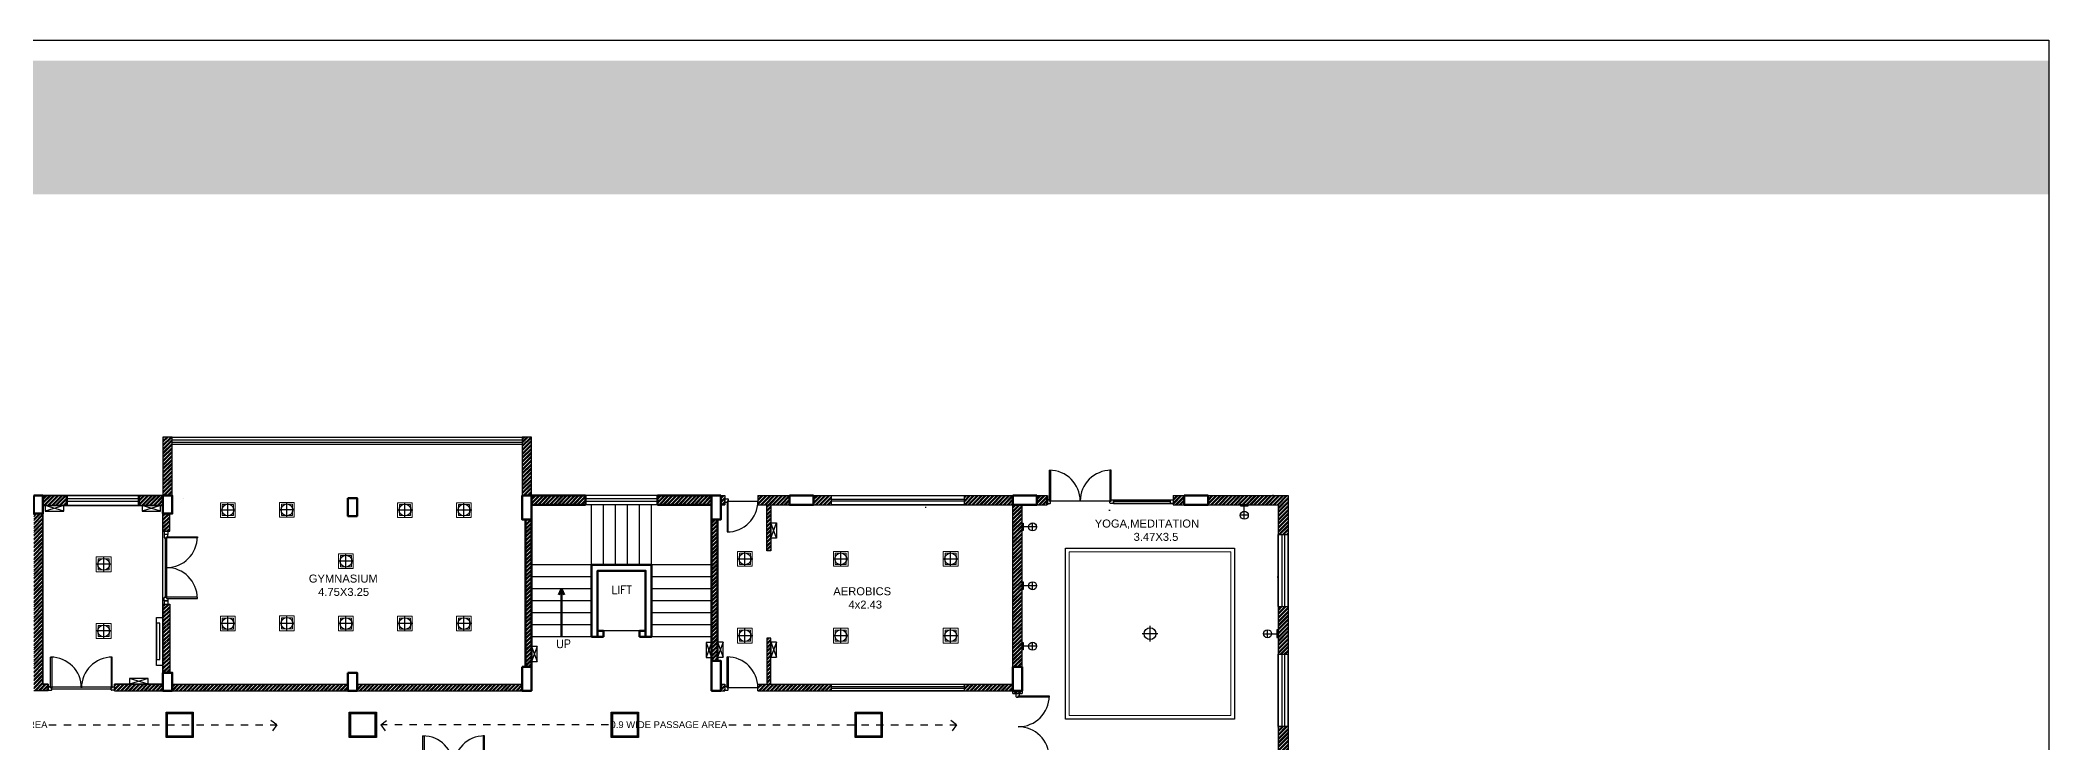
# Model space of a CAD drawing. Header units: millimetres. Extents: x 1521 to 3683, y 1649 to 3322.
# Drawn here: x 2021.32 to 2048.55, y 1667.69 to 1677.22 of the extents above; entities that cross this region are included whole.
import ezdxf
from ezdxf.enums import TextEntityAlignment as Align

# ---------------------------------------------------------------- set-up
doc = ezdxf.new("R2010")
doc.units = ezdxf.units.MM
doc.header["$LTSCALE"] = 0.1
doc.linetypes.add('DASHED2', pattern=[0.375, 0.25, -0.125])
doc.layers.add('4', color=6, linetype='Continuous')
doc.layers.add('electrical', color=1, linetype='Continuous')
for name, color, linetype, lineweight in [('Ceiling', 5, 'Continuous', 13), ('COL', 1, 'Continuous', 50), ('WALL', 7, 'Continuous', 50), ('WIN', 8, 'Continuous', 25)]:
    doc.layers.add(name, color=color, linetype=linetype, lineweight=lineweight)
doc.styles.add('style3', font='simplex.shx')
doc.styles.add('WORKING', font='ARIALN.TTF')
pattern_1 = [(45, (1372.368676, 807.466503), (-0.0265249055, 0.0265249055), []), (45, (1372.368676, 807.48526), (-0.0265249055, 0.0265249055), [])]

# ---------------------------------------------------------------- blocks, each defined once
blk = doc.blocks.new('A$C3F6A36EA')
h = blk.add_hatch(color=10)
h.set_gradient(color1=(22, 110, 12), color2=(129, 189, 10), tint=0.46)
h.paths.add_polyline_path([(-44.213, 20.41), (-3.313, 20.41), (-3.313, 22.222), (-44.213, 22.222)])
at = {"color": 0}
blk.add_lwpolyline([(-44.213, 22.5), (-3.313, 22.5), (-3.313, -5.276), (-44.213, -5.276)], close=True, dxfattribs=at)

msp = doc.modelspace()

# ---------------------------------------------------------------- hatches: boundary and pattern name
h = msp.add_hatch()
h.set_pattern_fill('STEEL', color=256, scale=0.011815, style=0)
h.set_pattern_definition(pattern_1)
h.paths.add_polyline_path([(2023.106, 1671.7347), (2023.106, 1671.8345), (2022.9812, 1671.8345), (2022.9812, 1671.0414), (2023.106, 1671.0414)])
h = msp.add_hatch()
h.set_pattern_fill('STEEL', color=256, scale=0.011815, style=0)
h.set_pattern_definition(pattern_1)
h.paths.add_polyline_path([(2027.9766, 1671.8345), (2027.8519, 1671.8345), (2027.8519, 1671.7347), (2027.8519, 1671.0414), (2027.9766, 1671.0414)])
h.paths.add_polyline_path([(2028.7088, 1671.0414), (2027.9766, 1671.0414), (2027.9766, 1670.9166), (2028.7088, 1670.9166)])
h.paths.add_polyline_path([(2027.9766, 1670.7159), (2027.8953, 1670.7159), (2027.8953, 1670.4267), (2027.8953, 1668.7199), (2027.9766, 1668.7199)])
h.paths.add_polyline_path([(2027.8519, 1668.4831), (2025.6118, 1668.4831), (2025.6118, 1668.3945), (2027.8519, 1668.3945)])
h.paths.add_polyline_path([(2025.487, 1668.4831), (2023.106, 1668.4831), (2023.106, 1668.3945), (2025.487, 1668.3945)])
h = msp.add_hatch()
h.set_pattern_fill('STEEL', color=256, scale=0.011815, style=0)
h.set_pattern_definition(pattern_1)
h.paths.add_polyline_path([(2021.2293, 1670.7973), (2021.354, 1670.7973), (2021.354, 1668.4831), (2021.2293, 1668.4831)])
h.paths.add_polyline_path([(2021.2293, 1668.4831), (2021.4256, 1668.4831), (2021.4256, 1668.3945), (2021.2293, 1668.3945)])
h = msp.add_hatch()
h.set_pattern_fill('STEEL', color=256, scale=0.011815, style=0)
h.set_pattern_definition(pattern_1)
h.paths.add_polyline_path([(2021.6774, 1671.0414), (2021.354, 1671.0414), (2021.354, 1670.9055), (2021.6013, 1670.9055), (2021.6774, 1670.9055)])
h.paths.add_polyline_path([(2022.9812, 1671.0414), (2022.6537, 1671.0414), (2022.6537, 1670.9055), (2022.9812, 1670.9055)])
h = msp.add_hatch()
h.set_pattern_fill('STEEL', color=256, scale=0.011815, style=0)
h.set_pattern_definition(pattern_1)
h.paths.add_polyline_path([(2023.0718, 1670.7973), (2022.9812, 1670.7973), (2022.9812, 1670.5582), (2023.0718, 1670.5582)])
h = msp.add_hatch()
h.set_pattern_fill('STEEL', color=256, scale=0.011815, style=0)
h.set_pattern_definition(pattern_1)
h.paths.add_polyline_path([(2030.5956, 1671.0414), (2030.5421, 1671.0414), (2030.5421, 1670.9166), (2030.5956, 1670.9166)])
h.paths.add_polyline_path([(2030.4987, 1670.7159), (2030.4174, 1670.7159), (2030.4174, 1669.9403), (2030.4174, 1668.8013), (2030.4987, 1668.8013)])
h.paths.add_polyline_path([(2030.4174, 1671.0414), (2029.6851, 1671.0414), (2029.6851, 1670.9166), (2030.4174, 1670.9166)])
h.paths.add_polyline_path([(2031.475, 1671.0414), (2031.0456, 1671.0414), (2031.0456, 1670.9166), (2031.475, 1670.9166)])
h.paths.add_polyline_path([(2032.0418, 1671.0414), (2031.8005, 1671.0414), (2031.8005, 1670.9166), (2032.0418, 1670.9166)])
h.paths.add_polyline_path([(2034.5016, 1671.0414), (2033.8396, 1671.0414), (2033.8396, 1670.9166), (2034.5016, 1670.9166)])
h.paths.add_polyline_path([(2034.9651, 1671.0414), (2034.827, 1671.0414), (2034.827, 1670.9166), (2034.9651, 1670.9166)])
h.paths.add_polyline_path([(2036.823, 1671.0414), (2036.6752, 1671.0414), (2036.6752, 1670.9166), (2036.823, 1670.9166)])
h.paths.add_polyline_path([(2038.2332, 1671.0414), (2037.8417, 1671.0414), (2037.1484, 1671.0414), (2037.1484, 1670.9166), (2038.0973, 1670.9166), (2038.0973, 1670.5122), (2038.2332, 1670.5122)])
h.paths.add_polyline_path([(2034.6263, 1670.9166), (2034.5016, 1670.9166), (2034.5016, 1668.7199), (2034.6263, 1668.7199)])
h.paths.add_polyline_path([(2034.5016, 1668.4831), (2033.8396, 1668.4831), (2033.8396, 1668.3945), (2034.5016, 1668.3945)])
h.paths.add_polyline_path([(2034.6263, 1668.3945), (2034.5016, 1668.3945), (2034.5016, 1668.3561), (2034.6263, 1668.3561)])
h.paths.add_polyline_path([(2032.0418, 1668.4831), (2031.0456, 1668.4831), (2031.0456, 1668.3945), (2032.0418, 1668.3945)])
h.paths.add_polyline_path([(2030.5956, 1668.4831), (2030.5421, 1668.4831), (2030.5421, 1668.3945), (2030.5956, 1668.3945)])
h = msp.add_hatch()
h.set_pattern_fill('STEEL', color=256, scale=0.011815, style=0)
h.set_pattern_definition(pattern_1)
h.paths.add_polyline_path([(2031.2207, 1670.2924), (2031.1671, 1670.2924), (2031.1671, 1670.9166), (2031.2207, 1670.9166)])
h = msp.add_hatch()
h.set_pattern_fill('AR-SAND', color=256, scale=0.059074, angle=45, style=0)
h.set_pattern_definition([(82.5, (1097.7802, 958.43), (-2.1111885, 1.977517), [0, -2.2807224, 0, -2.550808, 0, -2.4382723]), (52.5, (1097.7802, 958.43), (-1.11656, 4.872013), [0, -1.2303897, 0, -2.055651, 0, -0.7877495]), (12.5, (1096.4752, 957.125), (3.298091, 3.3100975), [0, -0.7502376, 0, -2.7008554, 0, -3.526117]), (2.5, (1096.475, 957.125), (2.258281, 4.1207), [0, -0.375119, 0, -1.770561, 0, -2.0256416])])
h.paths.add_polyline_path([(2035.3071, 1670.5551), (2037.365, 1670.5551), (2037.365, 1667.8053), (2035.3071, 1667.8053)], flags=16)
h.paths.add_polyline_path([(2034.6263, 1670.9166), (2038.0973, 1670.9166), (2038.0973, 1667.4182), (2034.6263, 1667.4182)])
h = msp.add_hatch()
h.set_pattern_fill('STEEL', color=256, scale=0.011815, style=0)
h.set_pattern_definition(pattern_1)
h.paths.add_polyline_path([(2023.0718, 1669.5701), (2022.9812, 1669.5701), (2022.9812, 1668.6386), (2023.0718, 1668.6386)])
h = msp.add_hatch()
h.set_pattern_fill('STEEL', color=256, scale=0.011815, style=0)
h.set_pattern_definition(pattern_1)
h.paths.add_polyline_path([(2038.2332, 1669.5359), (2038.0973, 1669.5359), (2038.0973, 1668.8885), (2038.2332, 1668.8885)])
h.paths.add_polyline_path([(2038.2332, 1667.9122), (2038.0973, 1667.9122), (2038.0973, 1667.4182), (2037.1484, 1667.4182), (2037.1484, 1667.2934), (2038.2332, 1667.2934)])
h.paths.add_polyline_path([(2036.7416, 1667.4182), (2034.827, 1667.4182), (2034.827, 1667.2934), (2035.8863, 1667.2934), (2036.6167, 1667.2934), (2036.7416, 1667.2934)])
h.paths.add_polyline_path([(2034.6263, 1667.2934), (2034.5016, 1667.2934), (2034.5016, 1667.1915), (2034.6263, 1667.1915)])
h.paths.add_polyline_path([(2034.6263, 1667.4561), (2034.5016, 1667.4561), (2034.5016, 1667.4182), (2034.6263, 1667.4182)])
h.paths.add_polyline_path([(2037.1484, 1667.2934), (2037.0126, 1667.2934), (2037.0126, 1666.5684), (2037.1484, 1666.5684)])
h.paths.add_polyline_path([(2037.1484, 1666.2415), (2037.0126, 1666.2415), (2037.0126, 1666.2006), (2037.0126, 1665.979), (2037.1484, 1665.979)])
h.paths.add_polyline_path([(2037.0126, 1666.2006), (2036.6596, 1666.2006), (2036.6597, 1666.1557), (2036.6596, 1666.1557), (2036.6596, 1666.112), (2037.0126, 1666.112)])
h.paths.add_polyline_path([(2036.2103, 1666.1815), (2036.2104, 1666.1815), (2036.2103, 1666.2006), (2036.0378, 1666.2006), (2036.0378, 1665.5212), (2036.1265, 1665.5212), (2036.1265, 1666.112), (2036.2103, 1666.112)])
h.paths.add_polyline_path([(2034.6263, 1666.7093), (2034.568, 1666.7093), (2034.5016, 1666.7093), (2034.5016, 1665.0046), (2034.6263, 1665.0046), (2034.6263, 1665.0514)])
h.paths.add_polyline_path([(2037.0126, 1665.5212), (2036.1265, 1665.5212), (2034.6263, 1665.5212), (2034.6263, 1665.4326), (2037.0126, 1665.4326)])
h = msp.add_hatch()
h.set_pattern_fill('STEEL', color=256, scale=0.011815, style=0)
h.set_pattern_definition(pattern_1)
h.paths.add_polyline_path([(2031.2207, 1669.1073), (2031.1671, 1669.1073), (2031.1671, 1668.4831), (2031.2207, 1668.4831)])
h = msp.add_hatch()
h.set_pattern_fill('STEEL', color=256, scale=0.011815, style=0)
h.set_pattern_definition(pattern_1)
h.paths.add_polyline_path([(2022.9812, 1668.4831), (2022.3256, 1668.4831), (2022.3256, 1668.3945), (2022.9812, 1668.3945)])

# ---------------------------------------------------------------- linework, layer by layer
for p, q in [((2023.106, 1671.7962), (2027.8519, 1671.7962)), ((2023.106, 1671.7657), (2027.8519, 1671.7657)), ((2021.354, 1670.7973), (2021.2293, 1670.7973)), ((2021.354, 1670.7973), (2021.2293, 1670.7973)), ((2021.354, 1671.0414), (2023.106, 1671.0414)), ((2021.354, 1670.9055), (2022.9812, 1670.9055)), ((2021.354, 1670.9055), (2021.354, 1668.6654)), ((2021.354, 1668.4831), (2021.354, 1670.7973)), ((2022.9812, 1670.5582), (2022.9812, 1670.7973)), ((2023.0718, 1670.5582), (2023.0718, 1670.7973)), ((2030.5421, 1671.0414), (2030.5956, 1671.0414)), ((2030.5421, 1670.9166), (2030.5956, 1670.9166)), ((2030.5956, 1671.0414), (2030.5956, 1670.9166)), ((2030.6278, 1670.9649), (2030.6438, 1670.9649)), ((2030.6278, 1670.9649), (2030.6278, 1670.9489)), ((2030.6438, 1670.9649), (2031.0456, 1670.9649)), ((2031.0456, 1671.0414), (2031.8005, 1671.0414)), ((2031.0456, 1671.0414), (2031.0456, 1670.9166)), ((2031.0456, 1670.9166), (2034.9651, 1670.9166)), ((2031.8005, 1671.0414), (2034.5016, 1671.0414)), ((2033.3232, 1670.8731), (2033.3232, 1670.8892)), ((2034.5016, 1668.7199), (2034.5016, 1670.9166)), ((2034.6263, 1668.7199), (2034.6263, 1670.9166)), ((2034.827, 1671.0414), (2034.9651, 1671.0414)), ((2034.9972, 1670.9662), (2034.9972, 1670.9823)), ((2034.9972, 1670.9662), (2035.0133, 1670.9662)), ((2035.8329, 1670.9662), (2035.8169, 1670.9662)), ((2035.8329, 1670.9662), (2035.8329, 1670.9823)), ((2035.8651, 1670.9823), (2036.6752, 1670.9823)), ((2035.8651, 1670.9341), (2035.8651, 1670.9823)), ((2035.8651, 1670.9341), (2036.6752, 1670.9341)), ((2036.6752, 1671.0414), (2036.823, 1671.0414)), ((2036.6752, 1671.0414), (2036.6752, 1670.9166)), ((2036.6752, 1670.9166), (2036.823, 1670.9166)), ((2037.1484, 1671.0414), (2038.2332, 1671.0414)), ((2037.1484, 1670.9166), (2038.0973, 1670.9166)), ((2037.8417, 1671.0414), (2038.2332, 1671.0414)), ((2038.0973, 1670.9166), (2038.0973, 1667.4182)), ((2038.2332, 1671.0414), (2038.2332, 1667.2934)), ((2038.2332, 1671.0414), (2038.2332, 1667.2934)), ((2022.9812, 1670.5582), (2023.0718, 1670.5582)), ((2022.9968, 1670.5582), (2022.9968, 1670.5142)), ((2023.045, 1670.5582), (2023.045, 1670.5142)), ((2038.0973, 1670.5122), (2038.2332, 1670.5122)), ((2023.0105, 1670.466), (2023.0105, 1669.6624)), ((2023.0265, 1670.466), (2023.0265, 1669.6624)), ((2023.029, 1670.482), (2023.029, 1670.466)), ((2023.029, 1670.482), (2023.045, 1670.482)), ((2022.9812, 1669.5701), (2022.9812, 1668.6386)), ((2022.9812, 1669.5701), (2023.0718, 1669.5701)), ((2022.9968, 1669.6142), (2022.9968, 1669.5701)), ((2022.9968, 1669.6142), (2023.045, 1669.6142)), ((2023.029, 1669.6463), (2023.045, 1669.6463)), ((2023.045, 1669.6142), (2023.045, 1669.5701)), ((2023.0718, 1669.5701), (2023.0718, 1668.6386)), ((2038.0973, 1669.5359), (2038.2332, 1669.5359)), ((2038.0973, 1668.8885), (2038.2332, 1668.8885)), ((2021.4256, 1668.3945), (2021.2292, 1668.3945)), ((2021.4256, 1668.4831), (2021.354, 1668.4831)), ((2021.4256, 1668.3945), (2021.4256, 1668.4831)), ((2021.4578, 1668.4328), (2021.4578, 1668.4489)), ((2021.4578, 1668.4328), (2021.4739, 1668.4328)), ((2021.4739, 1668.42), (2022.2774, 1668.42)), ((2022.2935, 1668.4328), (2022.2774, 1668.4328)), ((2022.2935, 1668.4328), (2022.2935, 1668.4489)), ((2022.9812, 1668.4831), (2022.3256, 1668.4831)), ((2022.3256, 1668.3945), (2022.3256, 1668.4831)), ((2022.3256, 1668.3945), (2022.9812, 1668.3945)), ((2023.106, 1668.4831), (2025.487, 1668.4831)), ((2023.106, 1668.3945), (2025.487, 1668.3945)), ((2025.6118, 1668.4831), (2027.8519, 1668.4831)), ((2025.6118, 1668.3945), (2027.8519, 1668.3945)), ((2030.5421, 1668.4831), (2030.5956, 1668.4831)), ((2030.5421, 1668.3945), (2030.5956, 1668.3945)), ((2030.5956, 1668.4831), (2030.5956, 1668.3945)), ((2030.6278, 1668.4348), (2030.6278, 1668.4509)), ((2030.6278, 1668.4348), (2030.6438, 1668.4348)), ((2031.0456, 1668.4348), (2030.6438, 1668.4348)), ((2031.0456, 1668.4831), (2034.5016, 1668.4831)), ((2031.0456, 1668.3945), (2031.0456, 1668.4831)), ((2031.0456, 1668.3945), (2034.5016, 1668.3945)), ((2034.5016, 1668.3561), (2034.5016, 1668.3941)), ((2034.5016, 1668.3561), (2034.6263, 1668.3561)), ((2034.6263, 1668.3941), (2034.6263, 1668.3561)), ((2034.5761, 1668.324), (2034.5761, 1668.3079)), ((2034.5761, 1668.324), (2034.5921, 1668.324)), ((2038.0973, 1667.9122), (2038.2332, 1667.9122))]:
    msp.add_line(p, q)
at = {"color": 3}
for p, q in [((2021.5198, 1671.0413), (2021.5198, 1671.0527)), ((2021.9543, 1671.0413), (2021.9543, 1671.0527)), ((2022.3888, 1671.0413), (2022.3888, 1671.0527)), ((2022.8233, 1671.0413), (2022.8233, 1671.0527)), ((2023.0895, 1671.0779), (2023.0895, 1671.078)), ((2028.0373, 1671.0413), (2028.0373, 1671.0527)), ((2028.4718, 1671.0413), (2028.4718, 1671.0527)), ((2028.9063, 1671.0413), (2028.9063, 1671.0527)), ((2029.3408, 1671.0414), (2029.3408, 1671.0527)), ((2029.7753, 1671.0414), (2029.7753, 1671.0527)), ((2030.2098, 1671.0414), (2030.2098, 1671.0527)), ((2038.0309, 1671.0414), (2038.0309, 1671.0527)), ((2023.2578, 1671.0068), (2023.2578, 1671.0069))]:
    msp.add_line(p, q, dxfattribs=at)
at = {"linetype": 'DASHED2'}
for p, q in [((2021.4352, 1667.9323), (2024.5246, 1667.9323)), ((2024.5246, 1667.9323), (2024.4319, 1668.0014)), ((2024.5246, 1667.9323), (2024.455, 1667.8398)), ((2025.9325, 1667.9323), (2026.0252, 1668.0014)), ((2029.0219, 1667.9323), (2025.9325, 1667.9323)), ((2025.9325, 1667.9323), (2026.002, 1667.8398)), ((2030.6497, 1667.9323), (2033.7391, 1667.9323)), ((2033.7391, 1667.9323), (2033.6464, 1668.0014)), ((2033.7391, 1667.9323), (2033.6695, 1667.8398))]:
    msp.add_line(p, q, dxfattribs=at)
for points in [[(2023.106, 1671.8345), (2022.9812, 1671.8345), (2022.9812, 1671.0413), (2023.106, 1671.0413)], [(2023.106, 1671.8345), (2027.8519, 1671.8345), (2027.8519, 1671.7347), (2023.106, 1671.7347)], [(2027.8519, 1671.0414), (2027.9766, 1671.0414), (2027.9766, 1671.8345), (2027.8519, 1671.8345)], [(2035.0133, 1670.9662), (2034.9972, 1670.9662), (2034.9972, 1671.3841), (2035.0133, 1671.3841)], [(2035.8169, 1670.9662), (2035.8329, 1670.9662), (2035.8329, 1671.3841), (2035.8169, 1671.3841)], [(2021.354, 1671.0414), (2023.106, 1671.0414), (2023.106, 1671.0414), (2021.354, 1671.0414)], [(2030.6438, 1670.9649), (2030.6278, 1670.9649), (2030.6278, 1670.5471), (2030.6438, 1670.5471)], [(2031.2207, 1670.2924), (2031.1671, 1670.2924), (2031.1671, 1670.9166), (2031.2207, 1670.9166)], [(2032.0418, 1671.0414), (2033.8396, 1671.0414), (2033.8396, 1670.9166), (2032.0418, 1670.9166)], [(2036.6371, 1670.9823), (2036.6752, 1670.9823), (2036.6752, 1670.9341), (2036.6371, 1670.9341)], [(2023.029, 1670.466), (2023.029, 1670.482), (2023.4468, 1670.482), (2023.4468, 1670.466)], [(2023.029, 1669.6624), (2023.029, 1669.6463), (2023.4468, 1669.6463), (2023.4468, 1669.6624)], [(2022.8934, 1669.3879), (2022.9812, 1669.3879), (2022.9812, 1668.7373), (2022.8934, 1668.7373)], [(2022.9395, 1669.3091), (2022.8934, 1669.3091), (2022.8934, 1668.8178), (2022.9395, 1668.8178)], [(2031.2207, 1669.1073), (2031.1671, 1669.1073), (2031.1671, 1668.4831), (2031.2207, 1668.4831)], [(2021.4739, 1668.4328), (2021.4578, 1668.4328), (2021.4578, 1668.8507), (2021.4739, 1668.8507)], [(2022.2774, 1668.4328), (2022.2935, 1668.4328), (2022.2935, 1668.8507), (2022.2774, 1668.8507)], [(2030.6438, 1668.4348), (2030.6278, 1668.4348), (2030.6278, 1668.8526), (2030.6438, 1668.8526)], [(2032.0418, 1668.4831), (2033.8396, 1668.4831), (2033.8396, 1668.3945), (2032.0418, 1668.3945)], [(2034.5761, 1668.3079), (2034.5761, 1668.324), (2034.9939, 1668.324), (2034.9939, 1668.3079)], [(2026.5197, 1667.3639), (2026.5037, 1667.3639), (2026.5037, 1667.7817), (2026.5197, 1667.7817)], [(2027.3233, 1667.3639), (2027.3394, 1667.3639), (2027.3394, 1667.7817), (2027.3233, 1667.7817)]]:
    msp.add_lwpolyline(points, close=True)
for points in [[(2021.4256, 1668.4489), (2022.3256, 1668.4489), (2022.3256, 1668.4831), (2022.9812, 1668.4831), (2022.9812, 1670.9055), (2021.354, 1670.9055), (2021.354, 1668.4831), (2021.4256, 1668.4831), (2021.4256, 1668.4489)], [(2030.6278, 1670.9489), (2030.5956, 1670.9489), (2030.5956, 1670.9971), (2030.6374, 1670.9971)], [(2030.6438, 1670.9907), (2030.6438, 1670.9649)], [(2034.9972, 1670.9823), (2034.9651, 1670.9823), (2034.9651, 1670.9341), (2035.0069, 1670.9341)], [(2035.0133, 1670.9405), (2035.0133, 1670.9662)], [(2035.8169, 1670.9405), (2035.8169, 1670.9662)], [(2035.8329, 1670.9823), (2035.8651, 1670.9823), (2035.8651, 1670.9341), (2035.8233, 1670.9341)], [(2023.045, 1670.482), (2023.045, 1670.5142), (2022.9968, 1670.5142), (2022.9968, 1670.4724)], [(2023.0032, 1670.466), (2023.029, 1670.466)], [(2023.045, 1669.6463), (2023.045, 1669.6142), (2022.9968, 1669.6142), (2022.9968, 1669.656)], [(2023.0032, 1669.6624), (2023.029, 1669.6624)], [(2021.4578, 1668.4489), (2021.4256, 1668.4489), (2021.4256, 1668.4007), (2021.4674, 1668.4007)], [(2021.4739, 1668.4071), (2021.4739, 1668.4328)], [(2022.2774, 1668.4071), (2022.2774, 1668.4328)], [(2022.2935, 1668.4489), (2022.3256, 1668.4489), (2022.3256, 1668.4007), (2022.2839, 1668.4007)], [(2030.6278, 1668.4509), (2030.5956, 1668.4509), (2030.5956, 1668.4026), (2030.6374, 1668.4026)], [(2030.6438, 1668.4091), (2030.6438, 1668.4348)], [(2034.5921, 1668.324), (2034.5921, 1668.3561), (2034.5439, 1668.3561), (2034.5439, 1668.3143)], [(2034.5503, 1668.3079), (2034.5761, 1668.3079)]]:
    msp.add_lwpolyline(points)
at = {"color": 253}
for points in [[(2032.0418, 1670.9928), (2033.8396, 1670.9928), (2033.8396, 1670.9657), (2032.0418, 1670.9657)], [(2032.0418, 1668.4512), (2033.8396, 1668.4512), (2033.8396, 1668.4241), (2032.0418, 1668.4241)]]:
    msp.add_lwpolyline(points, close=True, dxfattribs=at)
at = {"color": 10}
for points in [[(2023.0233, 1668.1048), (2023.3923, 1668.1048), (2023.3923, 1667.7597), (2023.0233, 1667.7597)], [(2023.0333, 1668.0948), (2023.3823, 1668.0948), (2023.3823, 1667.7697), (2023.0333, 1667.7697)], [(2023.0433, 1668.0848), (2023.3723, 1668.0848), (2023.3723, 1667.7797), (2023.0433, 1667.7797)], [(2025.506, 1668.1048), (2025.8749, 1668.1048), (2025.8749, 1667.7597), (2025.506, 1667.7597)], [(2025.516, 1668.0948), (2025.8649, 1668.0948), (2025.8649, 1667.7697), (2025.516, 1667.7697)], [(2025.526, 1668.0848), (2025.8549, 1668.0848), (2025.8549, 1667.7797), (2025.526, 1667.7797)], [(2029.0579, 1668.1048), (2029.4269, 1668.1048), (2029.4269, 1667.7597), (2029.0579, 1667.7597)], [(2029.0679, 1668.0948), (2029.4169, 1668.0948), (2029.4169, 1667.7697), (2029.0679, 1667.7697)], [(2029.0779, 1668.0848), (2029.4069, 1668.0848), (2029.4069, 1667.7797), (2029.0779, 1667.7797)], [(2032.3621, 1668.1048), (2032.7311, 1668.1048), (2032.7311, 1667.7597), (2032.3621, 1667.7597)], [(2032.3721, 1668.0948), (2032.7211, 1668.0948), (2032.7211, 1667.7697), (2032.3721, 1667.7697)], [(2032.3821, 1668.0848), (2032.7111, 1668.0848), (2032.7111, 1667.7797), (2032.3821, 1667.7797)]]:
    msp.add_lwpolyline(points, close=True, dxfattribs=at)
for centre, radius, start, end in [((2034.9972, 1670.9662), 0.4179, 0, 90), ((2035.8329, 1670.9662), 0.4179, 90, 180), ((2030.6278, 1670.9649), 0.4179, 270, 0), ((2030.6374, 1670.9907), 0.00643, 0, 90), ((2035.0069, 1670.9405), 0.00643, 270, 0), ((2035.8233, 1670.9405), 0.00643, 180, 270), ((2023.0032, 1670.4724), 0.00643, 180, 270), ((2023.029, 1670.482), 0.4179, 270, 0), ((2023.029, 1669.6463), 0.4179, 0, 90), ((2023.0032, 1669.656), 0.00643, 90, 180), ((2021.4578, 1668.4328), 0.4179, 0, 90), ((2022.2935, 1668.4328), 0.4179, 90, 180), ((2030.6278, 1668.4348), 0.4179, 0, 90), ((2021.4674, 1668.4071), 0.00643, 270, 0), ((2022.2839, 1668.4071), 0.00643, 180, 270), ((2030.6374, 1668.4091), 0.00643, 270, 0), ((2034.5503, 1668.3143), 0.00643, 180, 270), ((2034.5761, 1668.324), 0.4179, 270, 0), ((2034.5761, 1667.4883), 0.4179, 0, 90), ((2026.5037, 1667.3639), 0.4179, 0, 90), ((2027.3394, 1667.3639), 0.4179, 90, 180)]:
    msp.add_arc(centre, radius, start, end)
at = {"layer": 'Ceiling'}
for p, q in [((2023.7609, 1670.9443), (2023.9609, 1670.9443)), ((2023.7609, 1670.9443), (2023.7609, 1670.7443)), ((2023.7856, 1670.9193), (2023.9356, 1670.9193)), ((2023.7856, 1670.7693), (2023.7856, 1670.9193)), ((2023.9356, 1670.7693), (2023.9356, 1670.9193)), ((2023.9609, 1670.9443), (2023.9609, 1670.7443)), ((2024.5609, 1670.9472), (2024.7609, 1670.9472)), ((2024.5609, 1670.9472), (2024.5609, 1670.7472)), ((2024.5856, 1670.9222), (2024.7356, 1670.9222)), ((2024.5856, 1670.7722), (2024.5856, 1670.9222)), ((2024.7356, 1670.7722), (2024.7356, 1670.9222)), ((2024.7609, 1670.9472), (2024.7609, 1670.7472)), ((2026.1609, 1670.9443), (2026.3609, 1670.9443)), ((2026.1609, 1670.9443), (2026.1609, 1670.7443)), ((2026.1856, 1670.9193), (2026.3356, 1670.9193)), ((2026.1856, 1670.7693), (2026.1856, 1670.9193)), ((2026.3356, 1670.7693), (2026.3356, 1670.9193)), ((2026.3609, 1670.9443), (2026.3609, 1670.7443)), ((2026.9609, 1670.9443), (2027.1609, 1670.9443)), ((2026.9609, 1670.9443), (2026.9609, 1670.7443)), ((2026.9856, 1670.9193), (2027.1356, 1670.9193)), ((2026.9856, 1670.7693), (2026.9856, 1670.9193)), ((2027.1356, 1670.7693), (2027.1356, 1670.9193)), ((2027.1609, 1670.9443), (2027.1609, 1670.7443)), ((2023.7609, 1670.7443), (2023.9609, 1670.7443)), ((2023.7856, 1670.7693), (2023.9356, 1670.7693)), ((2024.5609, 1670.7472), (2024.7609, 1670.7472)), ((2024.5856, 1670.7722), (2024.7356, 1670.7722)), ((2026.1609, 1670.7443), (2026.3609, 1670.7443)), ((2026.1856, 1670.7693), (2026.3356, 1670.7693)), ((2026.9609, 1670.7443), (2027.1609, 1670.7443)), ((2026.9856, 1670.7693), (2027.1356, 1670.7693)), ((2025.3609, 1670.2515), (2025.5609, 1670.2515)), ((2025.3609, 1670.2515), (2025.3609, 1670.0515)), ((2025.5609, 1670.2515), (2025.5609, 1670.0515)), ((2030.77, 1670.2828), (2030.97, 1670.2828)), ((2030.77, 1670.2828), (2030.77, 1670.0828)), ((2030.7947, 1670.2578), (2030.9447, 1670.2578)), ((2030.7947, 1670.1078), (2030.7947, 1670.2578)), ((2030.9447, 1670.1078), (2030.9447, 1670.2578)), ((2030.97, 1670.2828), (2030.97, 1670.0828)), ((2032.0692, 1670.2828), (2032.2692, 1670.2828)), ((2032.0692, 1670.2828), (2032.0692, 1670.0828)), ((2032.0939, 1670.2578), (2032.2439, 1670.2578)), ((2032.0939, 1670.1078), (2032.0939, 1670.2578)), ((2032.2439, 1670.1078), (2032.2439, 1670.2578)), ((2032.2692, 1670.2828), (2032.2692, 1670.0828)), ((2033.5585, 1670.2828), (2033.7585, 1670.2828)), ((2033.5585, 1670.2828), (2033.5585, 1670.0828)), ((2033.5833, 1670.2578), (2033.7333, 1670.2578)), ((2033.5833, 1670.1078), (2033.5833, 1670.2578)), ((2033.7333, 1670.1078), (2033.7333, 1670.2578)), ((2033.7585, 1670.2828), (2033.7585, 1670.0828)), ((2022.0775, 1670.2089), (2022.2775, 1670.2089)), ((2022.0775, 1670.2089), (2022.0775, 1670.0089)), ((2022.0775, 1670.0089), (2022.2775, 1670.0089)), ((2022.1023, 1670.1839), (2022.2523, 1670.1839)), ((2022.1023, 1670.0339), (2022.1023, 1670.1839)), ((2022.1023, 1670.0339), (2022.2523, 1670.0339)), ((2022.2523, 1670.0339), (2022.2523, 1670.1839)), ((2022.2775, 1670.2089), (2022.2775, 1670.0089)), ((2025.3609, 1670.0515), (2025.5609, 1670.0515)), ((2025.3856, 1670.2265), (2025.5356, 1670.2265)), ((2025.3856, 1670.0765), (2025.3856, 1670.2265)), ((2025.3856, 1670.0765), (2025.5356, 1670.0765)), ((2025.5356, 1670.0765), (2025.5356, 1670.2265)), ((2030.77, 1670.0828), (2030.97, 1670.0828)), ((2030.7947, 1670.1078), (2030.9447, 1670.1078)), ((2032.0692, 1670.0828), (2032.2692, 1670.0828)), ((2032.0939, 1670.1078), (2032.2439, 1670.1078)), ((2033.5585, 1670.0828), (2033.7585, 1670.0828)), ((2033.5833, 1670.1078), (2033.7333, 1670.1078)), ((2022.0775, 1669.3047), (2022.2775, 1669.3047)), ((2022.0775, 1669.3047), (2022.0775, 1669.1047)), ((2022.1023, 1669.2797), (2022.2523, 1669.2797)), ((2022.1023, 1669.1297), (2022.1023, 1669.2797)), ((2022.2523, 1669.1297), (2022.2523, 1669.2797)), ((2022.2775, 1669.3047), (2022.2775, 1669.1047)), ((2023.7609, 1669.4051), (2023.9609, 1669.4051)), ((2023.7609, 1669.4051), (2023.7609, 1669.2051)), ((2023.7609, 1669.2051), (2023.9609, 1669.2051)), ((2023.7856, 1669.3801), (2023.9356, 1669.3801)), ((2023.7856, 1669.2301), (2023.7856, 1669.3801)), ((2023.7856, 1669.2301), (2023.9356, 1669.2301)), ((2023.9356, 1669.2301), (2023.9356, 1669.3801)), ((2023.9609, 1669.4051), (2023.9609, 1669.2051)), ((2024.5609, 1669.408), (2024.7609, 1669.408)), ((2024.5609, 1669.408), (2024.5609, 1669.208)), ((2024.5609, 1669.208), (2024.7609, 1669.208)), ((2024.5856, 1669.383), (2024.7356, 1669.383)), ((2024.5856, 1669.233), (2024.5856, 1669.383)), ((2024.5856, 1669.233), (2024.7356, 1669.233)), ((2024.7356, 1669.233), (2024.7356, 1669.383)), ((2024.7609, 1669.408), (2024.7609, 1669.208)), ((2025.3609, 1669.4051), (2025.5609, 1669.4051)), ((2025.3609, 1669.4051), (2025.3609, 1669.2051)), ((2025.3609, 1669.2051), (2025.5609, 1669.2051)), ((2025.3856, 1669.3801), (2025.5356, 1669.3801)), ((2025.3856, 1669.2301), (2025.3856, 1669.3801)), ((2025.3856, 1669.2301), (2025.5356, 1669.2301)), ((2025.5356, 1669.2301), (2025.5356, 1669.3801)), ((2025.5609, 1669.4051), (2025.5609, 1669.2051)), ((2026.1609, 1669.4051), (2026.3609, 1669.4051)), ((2026.1609, 1669.4051), (2026.1609, 1669.2051)), ((2026.1609, 1669.2051), (2026.3609, 1669.2051)), ((2026.1856, 1669.3801), (2026.3356, 1669.3801)), ((2026.1856, 1669.2301), (2026.1856, 1669.3801)), ((2026.1856, 1669.2301), (2026.3356, 1669.2301)), ((2026.3356, 1669.2301), (2026.3356, 1669.3801)), ((2026.3609, 1669.4051), (2026.3609, 1669.2051)), ((2026.9609, 1669.4051), (2027.1609, 1669.4051)), ((2026.9609, 1669.4051), (2026.9609, 1669.2051)), ((2026.9609, 1669.2051), (2027.1609, 1669.2051)), ((2026.9856, 1669.3801), (2027.1356, 1669.3801)), ((2026.9856, 1669.2301), (2026.9856, 1669.3801)), ((2026.9856, 1669.2301), (2027.1356, 1669.2301)), ((2027.1356, 1669.2301), (2027.1356, 1669.3801)), ((2027.1609, 1669.4051), (2027.1609, 1669.2051)), ((2030.77, 1669.2413), (2030.97, 1669.2413)), ((2030.77, 1669.2413), (2030.77, 1669.0413)), ((2030.7947, 1669.2163), (2030.9447, 1669.2163)), ((2030.7947, 1669.0663), (2030.7947, 1669.2163)), ((2030.9447, 1669.0663), (2030.9447, 1669.2163)), ((2030.97, 1669.2413), (2030.97, 1669.0413)), ((2032.0692, 1669.2413), (2032.2692, 1669.2413)), ((2032.0692, 1669.2413), (2032.0692, 1669.0413)), ((2032.0939, 1669.2163), (2032.2439, 1669.2163)), ((2032.0939, 1669.0663), (2032.0939, 1669.2163)), ((2032.2439, 1669.0663), (2032.2439, 1669.2163)), ((2032.2692, 1669.2413), (2032.2692, 1669.0413)), ((2033.5585, 1669.2413), (2033.7585, 1669.2413)), ((2033.5585, 1669.2413), (2033.5585, 1669.0413)), ((2033.5833, 1669.2163), (2033.7333, 1669.2163)), ((2033.5833, 1669.0663), (2033.5833, 1669.2163)), ((2033.7333, 1669.0663), (2033.7333, 1669.2163)), ((2033.7585, 1669.2413), (2033.7585, 1669.0413)), ((2022.0775, 1669.1047), (2022.2775, 1669.1047)), ((2022.1023, 1669.1297), (2022.2523, 1669.1297)), ((2030.77, 1669.0413), (2030.97, 1669.0413)), ((2030.7947, 1669.0663), (2030.9447, 1669.0663)), ((2032.0692, 1669.0413), (2032.2692, 1669.0413)), ((2032.0939, 1669.0663), (2032.2439, 1669.0663)), ((2033.5585, 1669.0413), (2033.7585, 1669.0413)), ((2033.5833, 1669.0663), (2033.7333, 1669.0663))]:
    msp.add_line(p, q, dxfattribs=at)
msp.add_lwpolyline([(2035.2671, 1670.2759), (2037.4566, 1670.2759), (2037.4566, 1668.0589), (2035.2671, 1668.0589)], close=True, dxfattribs=at)
at = {"layer": 'COL'}
msp.add_line((2034.5016, 1671.0414), (2034.827, 1671.0414), dxfattribs=at)
for points in [[(2021.2293, 1671.0414), (2021.354, 1671.0414), (2021.354, 1670.7973), (2021.2293, 1670.7973)], [(2022.9812, 1671.0414), (2023.106, 1671.0414), (2023.106, 1670.7973), (2022.9812, 1670.7973)], [(2025.487, 1671.0069), (2025.6118, 1671.0069), (2025.6118, 1670.7628), (2025.487, 1670.7628)], [(2027.8519, 1671.0414), (2027.9766, 1671.0414), (2027.9766, 1670.7159), (2027.8519, 1670.7159)], [(2030.4174, 1671.0414), (2030.5421, 1671.0414), (2030.5421, 1670.7159), (2030.4174, 1670.7159)], [(2031.8005, 1671.0414), (2031.8005, 1670.9166), (2031.475, 1670.9166), (2031.475, 1671.0414)], [(2036.823, 1671.0414), (2037.1484, 1671.0414), (2037.1484, 1670.9166), (2036.823, 1670.9166)], [(2029.5224, 1669.1267), (2029.5224, 1670.0217), (2028.8716, 1670.0217), (2028.8716, 1669.1267), (2028.7902, 1669.1267), (2028.7902, 1670.103), (2029.6038, 1670.103), (2029.6038, 1669.1267)], [(2022.9812, 1668.6386), (2023.106, 1668.6386), (2023.106, 1668.3945), (2022.9812, 1668.3945)], [(2025.487, 1668.6386), (2025.6118, 1668.6386), (2025.6118, 1668.3945), (2025.487, 1668.3945)], [(2027.8519, 1668.7199), (2027.9766, 1668.7199), (2027.9766, 1668.3945), (2027.8519, 1668.3945)], [(2030.4174, 1668.8013), (2030.5421, 1668.8013), (2030.5421, 1668.3945), (2030.4174, 1668.3945)], [(2034.6263, 1668.7199), (2034.6263, 1668.3945), (2034.5016, 1668.3945), (2034.5016, 1668.7199)]]:
    msp.add_lwpolyline(points, close=True, dxfattribs=at)
msp.add_lwpolyline([(2034.827, 1671.0414), (2034.827, 1670.9166), (2034.5016, 1670.9166), (2034.5016, 1671.0414)], dxfattribs=at)
at = {"layer": 'electrical', "color": 3}
for p, q in [((2021.6351, 1670.9055), (2021.3851, 1670.8305)), ((2021.6351, 1670.8305), (2021.3851, 1670.9055)), ((2022.9471, 1670.9055), (2022.6971, 1670.8305)), ((2022.9471, 1670.8305), (2022.6971, 1670.9055)), ((2031.2207, 1670.4636), (2031.2957, 1670.6696)), ((2031.2957, 1670.4636), (2031.2207, 1670.6696)), ((2027.9766, 1668.9951), (2028.0516, 1668.7891)), ((2028.0516, 1668.9951), (2027.9766, 1668.7891)), ((2030.3424, 1669.05), (2030.4174, 1668.8441)), ((2030.4174, 1669.05), (2030.3424, 1668.8441)), ((2030.4987, 1669.0536), (2030.5737, 1668.8476)), ((2030.5737, 1669.0536), (2030.4987, 1668.8476)), ((2031.2207, 1669.0536), (2031.2957, 1668.8476)), ((2031.2957, 1669.0536), (2031.2207, 1668.8476)), ((2022.7784, 1668.5581), (2022.5284, 1668.4831)), ((2022.7784, 1668.4831), (2022.5284, 1668.5581))]:
    msp.add_line(p, q, dxfattribs=at)
at = {"layer": 'electrical', "ltscale": 0.0025}
for p, q in [((2023.9658, 1670.8443), (2023.756, 1670.8443)), ((2023.8609, 1670.7394), (2023.8609, 1670.9492)), ((2024.7658, 1670.8472), (2024.556, 1670.8472)), ((2024.6609, 1670.7423), (2024.6609, 1670.9521)), ((2026.3658, 1670.8443), (2026.156, 1670.8443)), ((2026.2609, 1670.7394), (2026.2609, 1670.9492)), ((2027.1658, 1670.8443), (2026.956, 1670.8443)), ((2027.0609, 1670.7394), (2027.0609, 1670.9492)), ((2037.6395, 1670.7194), (2037.6395, 1670.8996)), ((2034.8235, 1670.6164), (2034.6433, 1670.6164)), ((2034.7691, 1670.562), (2034.7691, 1670.6708)), ((2037.6939, 1670.7738), (2037.5851, 1670.7738)), ((2025.4609, 1670.0466), (2025.4609, 1670.2564)), ((2030.87, 1670.0779), (2030.87, 1670.2877)), ((2032.1692, 1670.0779), (2032.1692, 1670.2877)), ((2033.6585, 1670.0779), (2033.6585, 1670.2877)), ((2022.2824, 1670.1089), (2022.0727, 1670.1089)), ((2022.1775, 1670.004), (2022.1775, 1670.2138)), ((2025.5658, 1670.1515), (2025.356, 1670.1515)), ((2030.7651, 1670.1828), (2030.9749, 1670.1828)), ((2032.0643, 1670.1828), (2032.2741, 1670.1828)), ((2033.5536, 1670.1828), (2033.7634, 1670.1828)), ((2034.8235, 1669.8183), (2034.6433, 1669.8183)), ((2034.7691, 1669.7639), (2034.7691, 1669.8727)), ((2022.2824, 1669.2047), (2022.0727, 1669.2047)), ((2022.1775, 1669.0998), (2022.1775, 1669.3096)), ((2023.9658, 1669.3051), (2023.756, 1669.3051)), ((2023.8609, 1669.2002), (2023.8609, 1669.41)), ((2024.7658, 1669.308), (2024.556, 1669.308)), ((2024.6609, 1669.2031), (2024.6609, 1669.4129)), ((2025.5658, 1669.3051), (2025.356, 1669.3051)), ((2025.4609, 1669.2002), (2025.4609, 1669.41)), ((2026.3658, 1669.3051), (2026.156, 1669.3051)), ((2026.2609, 1669.2002), (2026.2609, 1669.41)), ((2027.1658, 1669.3051), (2026.956, 1669.3051)), ((2027.0609, 1669.2002), (2027.0609, 1669.41)), ((2030.87, 1669.0364), (2030.87, 1669.2462)), ((2032.1692, 1669.0364), (2032.1692, 1669.2462)), ((2033.6585, 1669.0364), (2033.6585, 1669.2462)), ((2036.4667, 1669.1674), (2036.2569, 1669.1674)), ((2036.3618, 1669.0625), (2036.3618, 1669.2723)), ((2037.9002, 1669.1674), (2038.0803, 1669.1674)), ((2037.9545, 1669.113), (2037.9545, 1669.2218)), ((2030.7651, 1669.1413), (2030.9749, 1669.1413)), ((2032.0643, 1669.1413), (2032.2741, 1669.1413)), ((2033.5536, 1669.1413), (2033.7634, 1669.1413)), ((2034.8235, 1668.9985), (2034.6433, 1668.9985)), ((2034.7691, 1668.9441), (2034.7691, 1669.0529))]:
    msp.add_line(p, q, dxfattribs=at)
at = {"layer": 'electrical', "color": 3}
for points in [[(2021.3851, 1670.8305), (2021.6351, 1670.8305), (2021.6351, 1670.9055), (2021.3851, 1670.9055)], [(2022.6971, 1670.8305), (2022.9471, 1670.8305), (2022.9471, 1670.9055), (2022.6971, 1670.9055)], [(2031.2957, 1670.6696), (2031.2957, 1670.4636), (2031.2207, 1670.4636), (2031.2207, 1670.6696)], [(2028.0516, 1668.7891), (2028.0516, 1668.9951), (2027.9766, 1668.9951), (2027.9766, 1668.7891)], [(2030.4174, 1668.8441), (2030.4174, 1669.05), (2030.3424, 1669.05), (2030.3424, 1668.8441)], [(2030.5737, 1668.8476), (2030.5737, 1669.0536), (2030.4987, 1669.0536), (2030.4987, 1668.8476)], [(2031.2957, 1668.8476), (2031.2957, 1669.0536), (2031.2207, 1669.0536), (2031.2207, 1668.8476)], [(2022.5284, 1668.4831), (2022.7784, 1668.4831), (2022.7784, 1668.5581), (2022.5284, 1668.5581)]]:
    msp.add_lwpolyline(points, close=True, dxfattribs=at)
at = {"layer": 'electrical', "ltscale": 0.0025}
for points in [[(2037.6906, 1670.8996), (2037.6906, 1670.9166), (2037.5885, 1670.9166), (2037.5885, 1670.8996)], [(2034.6433, 1670.5653), (2034.6263, 1670.5653), (2034.6263, 1670.6674), (2034.6433, 1670.6674)], [(2034.6433, 1669.7672), (2034.6263, 1669.7672), (2034.6263, 1669.8693), (2034.6433, 1669.8693)], [(2038.0803, 1669.1164), (2038.0973, 1669.1164), (2038.0973, 1669.2185), (2038.0803, 1669.2185)], [(2034.6433, 1668.9474), (2034.6263, 1668.9474), (2034.6263, 1669.0495), (2034.6433, 1669.0495)]]:
    msp.add_lwpolyline(points, close=True, dxfattribs=at)
for centre, radius in [((2023.8609, 1670.8443), 0.0799), ((2024.6609, 1670.8472), 0.0799), ((2026.2609, 1670.8443), 0.0799), ((2027.0609, 1670.8443), 0.0799), ((2037.6395, 1670.7738), 0.0544), ((2034.7691, 1670.6164), 0.0544), ((2030.87, 1670.1828), 0.0799), ((2032.1692, 1670.1828), 0.0799), ((2033.6585, 1670.1828), 0.0799), ((2022.1775, 1670.1089), 0.0799), ((2025.4609, 1670.1515), 0.0799), ((2034.7691, 1669.8183), 0.0544), ((2022.1775, 1669.2047), 0.0799), ((2023.8609, 1669.3051), 0.0799), ((2024.6609, 1669.308), 0.0799), ((2025.4609, 1669.3051), 0.0799), ((2026.2609, 1669.3051), 0.0799), ((2027.0609, 1669.3051), 0.0799), ((2030.87, 1669.1413), 0.0799), ((2032.1692, 1669.1413), 0.0799), ((2033.6585, 1669.1413), 0.0799), ((2036.3618, 1669.1674), 0.0799), ((2037.9545, 1669.1674), 0.0544), ((2034.7691, 1668.9985), 0.0544)]:
    msp.add_circle(centre, radius, dxfattribs=at)
at = {"layer": 'WALL'}
for p, q in [((2021.6774, 1670.9055), (2021.6774, 1671.0414)), ((2022.6537, 1670.9055), (2022.6537, 1671.0414)), ((2027.9766, 1671.0414), (2028.7088, 1671.0414)), ((2027.9766, 1670.9166), (2027.9766, 1668.3945)), ((2027.9766, 1670.9166), (2028.7088, 1670.9166)), ((2028.7088, 1670.9166), (2028.7088, 1671.0414)), ((2029.6851, 1671.0414), (2030.4987, 1671.0414)), ((2029.6851, 1670.9166), (2029.6851, 1671.0414)), ((2030.4174, 1670.9166), (2029.6851, 1670.9166)), ((2030.4174, 1669.9403), (2030.4174, 1670.9166)), ((2034.9651, 1670.9166), (2034.9651, 1671.0414)), ((2027.8953, 1670.7159), (2027.8953, 1668.7199)), ((2030.4987, 1668.8013), (2030.4987, 1670.7159)), ((2030.4174, 1668.3945), (2030.4174, 1670.0488)), ((2028.3834, 1669.7776), (2028.3482, 1669.6962)), ((2028.3834, 1669.1267), (2028.3834, 1669.7776)), ((2028.3834, 1669.7776), (2028.4186, 1669.6962)), ((2030.4174, 1669.0454), (2030.4174, 1669.859)), ((2028.9529, 1669.2081), (2028.9529, 1669.1267)), ((2029.4411, 1669.2081), (2029.4411, 1669.1267)), ((2027.8953, 1668.3945), (2027.9766, 1668.3945)), ((2030.4174, 1668.3945), (2030.4987, 1668.3945)), ((2030.4174, 1668.3945), (2030.4987, 1668.3945))]:
    msp.add_line(p, q, dxfattribs=at)
for points in [[(2028.9529, 1669.1267), (2028.7902, 1669.1267), (2028.7902, 1670.103), (2029.6038, 1670.103), (2029.6038, 1669.1267), (2029.4411, 1669.1267)], [(2028.9529, 1669.2081), (2028.8716, 1669.2081), (2028.8716, 1670.0217), (2029.5224, 1670.0217), (2029.5224, 1669.2081), (2029.4411, 1669.2081)]]:
    msp.add_lwpolyline(points, dxfattribs=at)
at = {"layer": 'WIN'}
for p, q in [((2022.6537, 1671.0414), (2021.6774, 1671.0414)), ((2022.6537, 1670.998), (2021.6774, 1670.998)), ((2022.6537, 1670.96), (2021.6774, 1670.96)), ((2022.6537, 1670.9055), (2021.6774, 1670.9055)), ((2029.6851, 1671.0414), (2028.7088, 1671.0414)), ((2029.6851, 1670.998), (2028.7088, 1670.998)), ((2029.6851, 1670.96), (2028.7088, 1670.96)), ((2029.6851, 1670.9166), (2028.7088, 1670.9166)), ((2028.7902, 1670.103), (2028.7902, 1670.9166)), ((2028.9529, 1670.103), (2028.9529, 1670.9166)), ((2029.1156, 1670.103), (2029.1156, 1670.9166)), ((2029.2784, 1670.103), (2029.2784, 1670.9166)), ((2029.4411, 1670.103), (2029.4411, 1670.9166)), ((2029.6038, 1670.103), (2029.6038, 1670.9166)), ((2035.8169, 1670.9638), (2035.0133, 1670.9638)), ((2036.6371, 1670.9638), (2035.8651, 1670.9638)), ((2036.6371, 1670.9559), (2035.8651, 1670.9559)), ((2038.0973, 1669.5359), (2038.0973, 1670.5122)), ((2038.1519, 1669.5359), (2038.1519, 1670.5122)), ((2038.1898, 1669.5359), (2038.1898, 1670.5122)), ((2038.2332, 1669.5359), (2038.2332, 1670.5122)), ((2023.0265, 1669.6624), (2023.0265, 1670.466)), ((2028.7902, 1670.103), (2027.9766, 1670.103)), ((2030.4174, 1670.103), (2028.7902, 1670.103)), ((2028.7902, 1669.9403), (2027.9766, 1669.9403)), ((2028.7902, 1669.7776), (2027.9766, 1669.7776)), ((2030.4174, 1669.9403), (2029.6038, 1669.9403)), ((2030.4174, 1669.7776), (2029.6038, 1669.7776)), ((2028.7902, 1669.6149), (2027.9766, 1669.6149)), ((2028.7902, 1669.4522), (2027.9766, 1669.4522)), ((2030.4174, 1669.6149), (2029.6038, 1669.6149)), ((2030.4174, 1669.4522), (2029.6038, 1669.4522)), ((2028.7902, 1669.2894), (2027.9766, 1669.2894)), ((2029.4411, 1669.2081), (2028.9529, 1669.2081)), ((2030.4174, 1669.2894), (2029.6038, 1669.2894)), ((2028.7902, 1669.1267), (2027.9766, 1669.1267)), ((2030.4174, 1669.1267), (2029.6038, 1669.1267)), ((2038.0973, 1667.9122), (2038.0973, 1668.8885)), ((2038.1519, 1667.9122), (2038.1519, 1668.8885)), ((2038.1898, 1667.9122), (2038.1898, 1668.8885)), ((2038.2332, 1667.9122), (2038.2332, 1668.8885))]:
    msp.add_line(p, q, dxfattribs=at)
at = {"layer": 'WIN', "color": 9}
msp.add_lwpolyline([(2035.2171, 1670.3259), (2037.5066, 1670.3259), (2037.5066, 1668.0089), (2035.2171, 1668.0089)], close=True, dxfattribs=at)

# ---------------------------------------------------------------- block references
at = {"color": 0}
msp.add_blockref('A$C3F6A36EA', (2051.8579, 1654.7171), dxfattribs=at)

# ---------------------------------------------------------------- texts
at = {"ltscale": 0.2, "attachment_point": 1, "style": 'WORKING'}
for s, insert, char_height, width in [('\\pi0.73414;{\\f@Arial Unicode MS|b0|i0|c0|p34;YOGA,MEDITATION\\P\\pi1.0083;      3.47X3.5}', (2034.8779, 1670.716), 0.108478, 2.869906), ('{\\f@Arial Unicode MS|b0|i0|c0|p34;GYMNASIUM\\P   4.75X3.25}', (2024.9579, 1669.9696), 0.108478, 2.869906), ('\\pi1.0473;{\\f@Arial Unicode MS|b0|i0|c0|p34;AEROBICS\\P\\pi1.1686;  4x2.43}', (2031.0207, 1669.7975), 0.108478, 2.869906), ('{\\f@Arial Unicode MS|b0|i0|c0|p34; 0.9 WIDE PASSAGE AREA}', (2019.7971, 1667.9799), 0.091816, 2.429084), ('{\\f@Arial Unicode MS|b0|i0|c0|p34; 0.9 WIDE PASSAGE AREA}', (2029.0117, 1667.9799), 0.091816, 2.429084)]:
    msp.add_mtext(s, dxfattribs=dict(at, insert=insert, char_height=char_height, width=width))
at = {"layer": '4', "style": 'style3'}
for s, p in [('LIFT', (2029.1998, 1669.7081)), ('UP', (2028.4118, 1668.9757))]:
    msp.add_text(s, height=0.10848, dxfattribs=at).set_placement(p, align=Align.CENTER)

doc.saveas('drawing.dxf')
